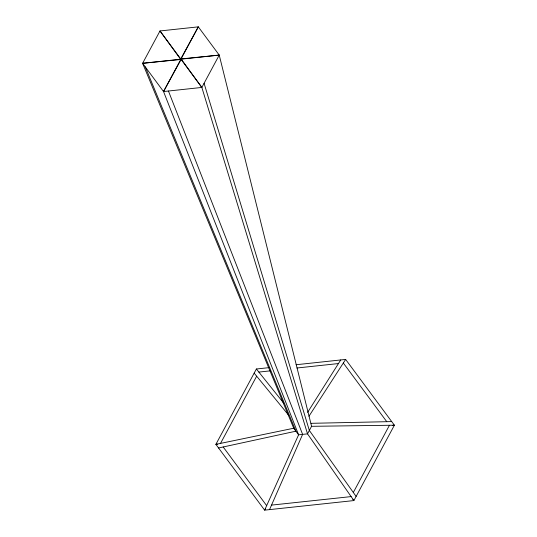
<?xml version="1.0" encoding="UTF-8"?>
<svg xmlns="http://www.w3.org/2000/svg" width="537" height="537" viewBox="0 0 537 537"><rect width="100%" height="100%" fill="white"/><g stroke="black" fill="none" stroke-linecap="round" stroke-linejoin="round"><path stroke-width="0.81" d="M269.54 509.626L302.62 434.379L168.443 91.022M269.614 367.577L256.384 369L215.881 444.361L264.634 510.15L298.599 434.809L163.537 91.545L142.607 63.306L159.992 30.958L198.307 26.85L219.23 55.089L311.574 426.318L307.526 433.856L298.599 434.809L293.726 428.231L142.607 63.306L219.23 55.089L201.845 87.437L307.526 433.856L353.89 500.571L394.393 425.21L345.64 359.421L296.075 364.737M181.076 58.916L201.845 87.437L163.537 91.545L198.307 26.85L180.586 59.238M220.526 443.401L256.659 376.195M265.426 508.673L264.634 510.15L353.89 500.571L352.89 499.229M353.312 492.476L389.453 425.277M163.537 91.545L181.258 59.164M307.6 412.382L340.727 359.951M308.963 416.235L345.64 359.421M218.559 447.979L295.921 431.191L145.292 66.93M293.726 428.231L215.881 444.361L217.545 444.186M258.854 372.081L270.46 370.839M296.988 367.999L338.444 363.562M392.722 425.391L394.393 425.21L311.574 426.318M271.527 505.109L351.124 496.597M180.734 58.949L219.23 55.089M142.607 63.306L181.103 59.446M311.044 423.324L391.708 421.592M254.155 373.141L288.517 415.027M256.384 369L283.764 403.193M201.845 87.437L159.992 30.958L180.768 59.479M343.318 363.019L386.774 421.699M223.197 446.972L266.661 505.653M356.118 496.43L309.346 430.459L204.073 83.295"/></g></svg>
